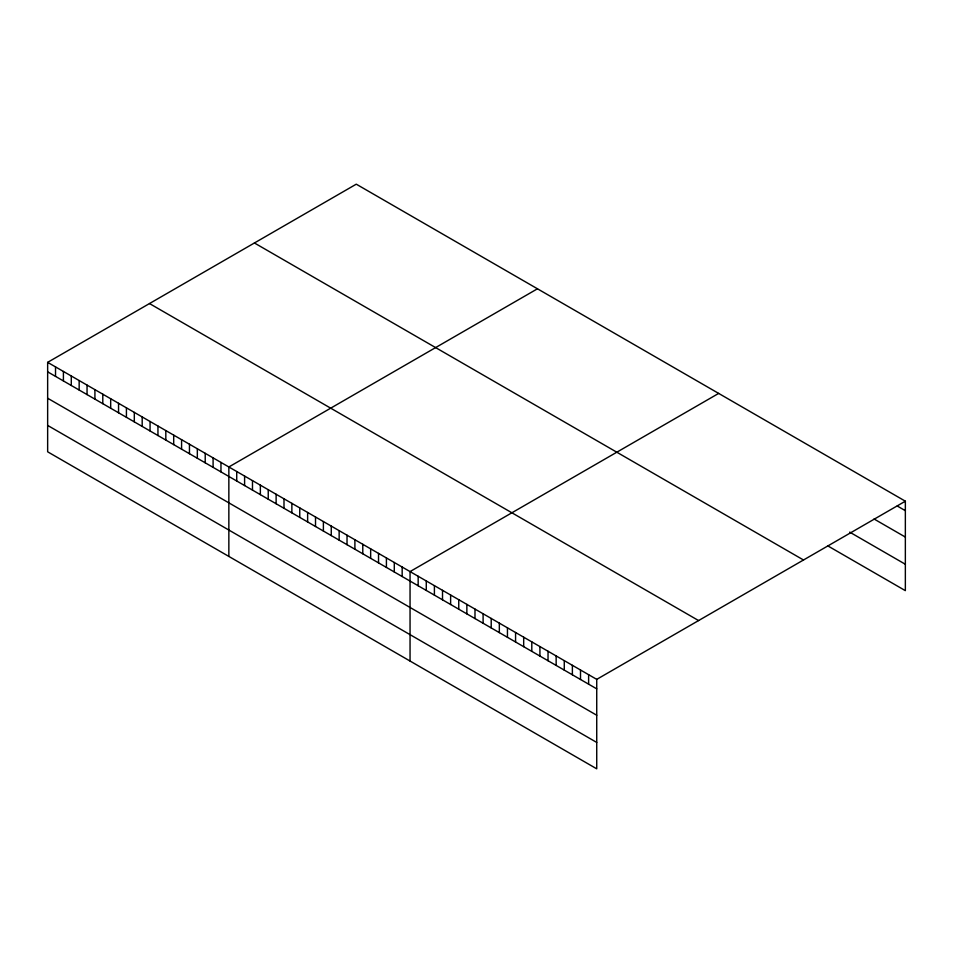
<?xml version="1.0" encoding="UTF-8"?>
<svg xmlns="http://www.w3.org/2000/svg" width="953" height="953" viewBox="0 0 953 953"><rect width="100%" height="100%" fill="white"/><g stroke="black" fill="none" stroke-linecap="round" stroke-linejoin="round"><path stroke-width="1.43" d="M47.65 362.354L596.733 679.37L596.733 768.821L47.65 451.805L47.65 362.354L356.267 184.179L905.35 501.195L905.35 590.646L827.657 545.795M537.456 288.795L228.851 466.97L228.851 556.421M718.657 393.41L410.052 571.586L410.052 661.037M596.733 679.37L905.35 501.195M897.238 505.995L905.35 510.677M874.044 518.992L905.35 537.063M849.695 532.119L905.35 564.259M254.415 242.979L803.51 559.995M149.49 303.554L698.585 620.57M47.65 371.837L596.733 688.852M47.65 398.235L596.733 715.238M47.65 425.419L596.733 742.435M588.62 674.676L588.62 684.171M580.508 669.995L580.508 679.477M572.384 665.313L572.384 674.795M564.271 660.62L564.271 670.114M556.147 655.938L556.147 665.42M548.035 651.244L548.035 660.739M539.922 646.563L539.922 656.045M531.798 641.881L531.798 651.364M523.685 637.188L523.685 646.682M515.573 632.506L515.573 641.988M507.449 627.824L507.449 637.307M499.336 623.131L499.336 632.613M491.212 618.449L491.212 627.932M483.1 613.756L483.1 623.25M474.987 609.074L474.987 618.557M466.863 604.393L466.863 613.875M458.75 599.699L458.75 609.193M450.626 595.017L450.626 604.5M442.514 590.324L442.514 599.818M434.401 585.642L434.401 595.125M426.277 580.961L426.277 590.443M418.164 576.267L418.164 585.761M402.166 567.035L402.166 576.517M394.292 562.484L394.292 571.979M386.418 557.934L386.418 567.428M378.532 553.395L378.532 562.878M370.657 548.845L370.657 558.327M362.783 544.294L362.783 553.776M354.897 539.743L354.897 549.226M347.023 535.193L347.023 544.687M339.149 530.642L339.149 540.137M331.263 526.104L331.263 535.586M323.389 521.553L323.389 531.035M315.514 517.002L315.514 526.485M307.628 512.452L307.628 521.946M299.754 507.901L299.754 517.396M291.868 503.363L291.868 512.845M283.994 498.812L283.994 508.294M276.12 494.262L276.12 503.744M268.234 489.711L268.234 499.193M260.36 485.16L260.36 494.655M252.485 480.61L252.485 490.104M244.599 476.071L244.599 485.553M236.725 471.521L236.725 481.003M220.965 462.419L220.965 471.914M213.091 457.869L213.091 467.363M205.217 453.318L205.217 462.813M197.331 448.78L197.331 458.262M189.456 444.229L189.456 453.711M181.582 439.678L181.582 449.161M173.696 435.128L173.696 444.622M165.822 430.577L165.822 440.072M157.948 426.039L157.948 435.521M150.062 421.488L150.062 430.97M142.188 416.938L142.188 426.42M134.313 412.387L134.313 421.869M126.427 407.836L126.427 417.331M118.553 403.286L118.553 412.78M110.679 398.747L110.679 408.229M102.793 394.197L102.793 403.679M94.919 389.646L94.919 399.128M87.045 385.095L87.045 394.59M79.159 380.545L79.159 390.039M71.284 376.006L71.284 385.488M63.41 371.456L63.41 380.938M55.524 366.905L55.524 376.387"/></g></svg>
